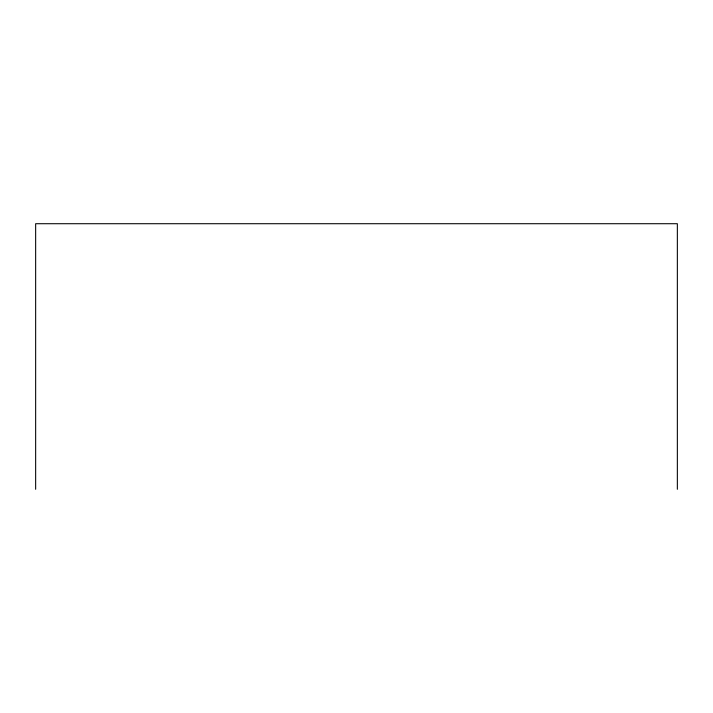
<?xml version="1.0" encoding="UTF-8"?>
<svg xmlns="http://www.w3.org/2000/svg" width="713" height="713" viewBox="0 0 713 713"><rect width="100%" height="100%" fill="white"/><g stroke="black" fill="none" stroke-linecap="round" stroke-linejoin="round"><path stroke-width="1.07" d="M677.35 489.287L677.35 223.713L35.65 223.713L35.65 489.287"/></g></svg>
